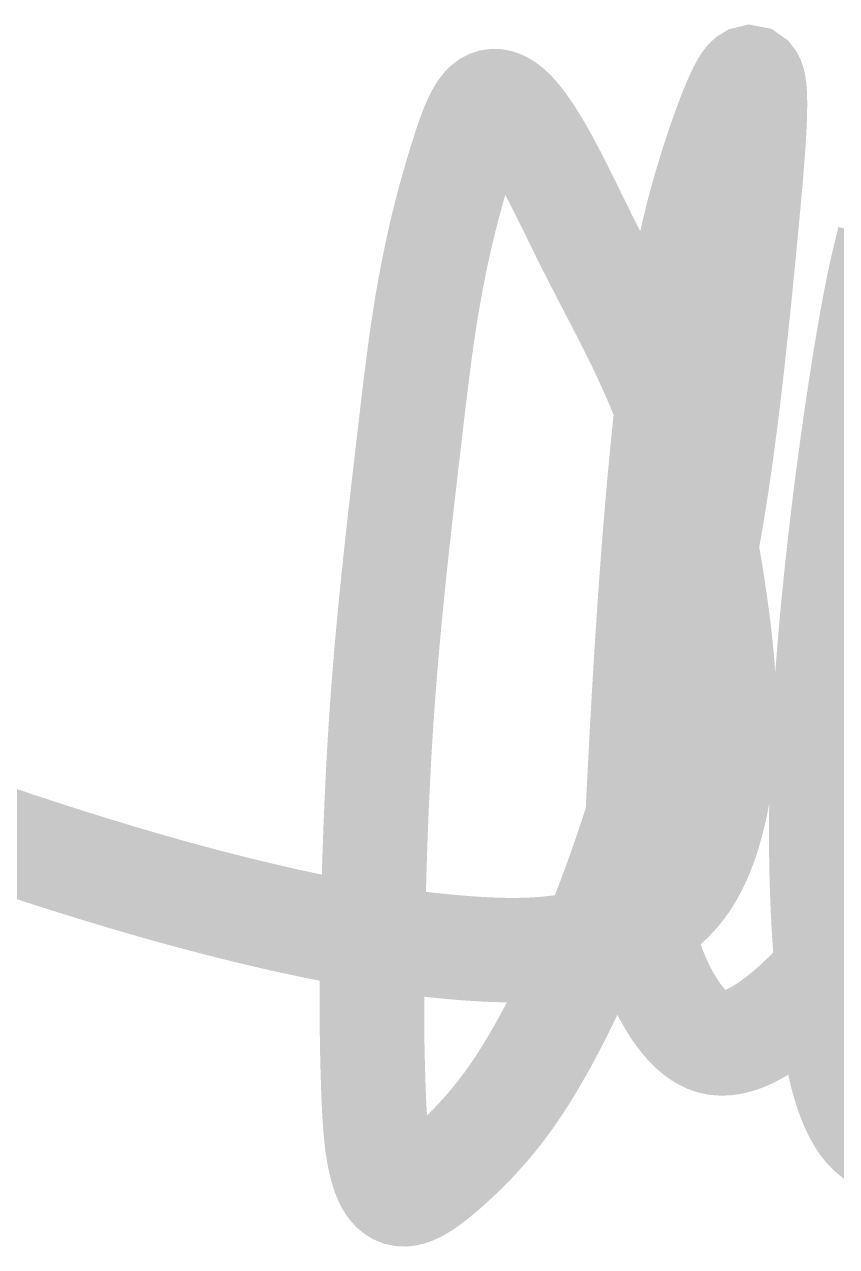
# Model space of a CAD drawing. Header units: millimetres. Extents: x -295047 to 263296, y -724756 to -308748.
# Drawn here: x 60253.8 to 60389.8, y -355575.8 to -355371.1 of the extents above; entities that cross this region are included whole.
import ezdxf
from ezdxf.enums import TextEntityAlignment as Align

# ---------------------------------------------------------------- set-up
doc = ezdxf.new("R2010")
doc.units = ezdxf.units.MM
doc.header["$MEASUREMENT"] = 0
for name, color, linetype, lineweight in [('ISO', 153, 'Continuous', 13), ('LC ISO', 153, 'Continuous', 13), ('LC Net thay', 7, 'Continuous', 25), ('LC Text1', 3, 'Continuous', 20)]:
    doc.layers.add(name, color=color, linetype=linetype, lineweight=lineweight)
doc.styles.add('Khungten', font='VHAVAN.TTF', dxfattribs={"width": 0.9, "height": 5000})
doc.styles.add('Title', font='VHBLACK.TTF', dxfattribs={"width": 0.8})

# ---------------------------------------------------------------- blocks, each defined once
blk = doc.blocks.new('Mr. Giang')
at = {"layer": 'LC ISO', "const_width": 50}
for points in [[(2805.722058610476, 241.5912439557005), (2807.452546414045, 240.9911020826099), (2809.183537327362, 240.3924752910421), (2810.915037710401, 239.7953817372472), (2812.647053923124, 239.1998395774339), (2814.379592325511, 238.6058669678675), (2816.112659277528, 238.0134820647703), (2817.846261139146, 237.4227030243644), (2819.580404270337, 236.833548002901), (2821.315095031062, 236.246035156589), (2823.0503397813, 235.6601826416784), (2824.786144881022, 235.076008614406), (2826.522516690194, 234.4935312309946), (2828.25946156878, 233.9127686476671), (2829.996985876764, 233.3337390206874), (2831.735095974107, 232.7564605062651), (2833.473798220781, 232.1809512606361), (2835.213098976758, 231.6072294400516), (2836.953004602006, 231.0353132007193), (2838.693521456496, 230.4652206988766), (2840.434655900197, 229.8969700907743), (2842.176414293079, 229.3305795326203), (2843.918802995112, 228.7660671806806), (2845.661828366266, 228.2034511911482), (2847.405496766514, 227.6427497202888), (2849.149814555827, 227.0839809243243), (2850.89478809417, 226.5271629594926), (2852.640423741514, 225.972313982015), (2854.386727857832, 225.4194521481433), (2856.133706803093, 224.8685956140846), (2857.881366937267, 224.3197625360908), (2859.629714620322, 223.7729710703839), (2861.37875621223, 223.2282393732156), (2863.128498072962, 222.6855856007929), (2864.878946562488, 222.1450279093821), (2866.630108040775, 221.6065844551767), (2868.381988867795, 221.070273394442), (2870.134595403523, 220.5361128834001), (2871.887934007919, 220.004121078274), (2873.642011040964, 219.474316135314), (2875.396832862619, 218.9467162107434), (2877.15240583286, 218.421339460798), (2878.908736311656, 217.8982040417152), (2880.665830658972, 217.3773281097177), (2882.423695234785, 216.8587298210412), (2884.182336399062, 216.3424273319228), (2885.941760511775, 215.8284387985995), (2887.70197393289, 215.316782377294), (2889.462983022382, 214.8074762242564), (2891.224794140217, 214.3005384956955), (2892.987413646368, 213.7959873478622), (2894.750847900802, 213.293840936979), (2896.515103263492, 212.7941174192819), (2898.28018609441, 212.296834951023), (2900.046102753519, 211.8020116884099), (2901.812859600797, 211.309665787679), (2903.580462996208, 210.8198154050678), (2905.348919299727, 210.3324786968265), (2907.118234871319, 209.847673819164), (2908.888416070961, 209.3654189283159), (2910.659469258614, 208.8857321805349), (2912.431400794257, 208.4086317320274), (2914.204217037854, 207.9341357390454), (2915.977924349376, 207.4622623578115), (2917.752529088799, 206.9930297445757), (2919.528037616085, 206.5264560555468), (2921.304456291205, 206.0625594469764), (2923.081791474138, 205.6013580750854), (2924.860049524845, 205.1428700961264), (2926.639236803299, 204.6871136663064), (2928.419359669471, 204.2341069418769), (2930.20042448333, 203.7838680790602), (2931.306760779757, 203.5057164750386), (2933.765398115911, 202.8917898453047), (2935.549296845576, 202.4500597512729), (2937.334123353994, 202.0112968497681), (2939.11986735249, 201.5755725548936), (2940.906518552394, 201.1429582807941), (2942.694066665035, 200.713525441572), (2944.482501401747, 200.2873454513869), (2946.271812473847, 199.8644897243274), (2948.061989592668, 199.4450296745389), (2949.853022469548, 199.0290367161516), (2951.644900815802, 198.6165822632686), (2953.437614342768, 198.2077377300498), (2955.231152761768, 197.8025745305975), (2957.025505784136, 197.4011640790423), (2958.820663121198, 197.0035777895156), (2960.616614484289, 196.6098870761481), (2962.413349584726, 196.2201633530426), (2964.210858133843, 195.8344780343451), (2966.009129842973, 195.4529025341856), (2967.808154423445, 195.0755082666808), (2969.607921586578, 194.7023666459481), (2971.408421043709, 194.3335490861327), (2973.209642506163, 193.9691270013516), (2975.011575685268, 193.6091718057209), (2976.814210292358, 193.2537549133862), (2978.617536038757, 192.9029477384502), (2980.421542635794, 192.5568216950727), (2982.226219794802, 192.2154481973406), (2984.031557227102, 191.8788986594009), (2985.83754464403, 191.5472444953838), (2987.644171756911, 191.2205571194206), (2989.451428277073, 190.8989079456138), (2991.259303915844, 190.5823683880944), (2993.067788384558, 190.2710098610074), (2994.876871394543, 189.9649037784697), (2996.686542657123, 189.664121554598), (2998.496791883626, 189.3687346035241), (3000.307608785384, 189.0788143393783), (3002.118983073726, 188.7944321762921), (3003.930904459977, 188.5156595283674), (3005.743362655475, 188.2425678097639), (3007.556347371537, 187.9752284345849), (3009.369848319498, 187.713712816946), (3011.183855210686, 187.4580923710075), (3012.998357756427, 187.2084385108724), (3014.813345668056, 186.9648226506703), (3016.628808656893, 186.7273162045191), (3018.444736434271, 186.4959905865641), (3020.26111871152, 186.2709172109218), (3022.07794519997, 186.0521674917084), (3023.895205610944, 185.83981284307), (3025.712889655774, 185.6339246791237), (3027.53098704579, 185.434574413985), (3029.349487492319, 185.2418334618003), (3031.168380706687, 185.0557732366721), (3032.98765640023, 184.8764651527444), (3034.807304284266, 184.7039806241358), (3036.627314070133, 184.5383910649762), (3038.44767546916, 184.3797678893968), (3040.268378192668, 184.2281825115002), (3042.089411951991, 184.0837063454464), (3044.588596914215, 183.8971688425247), (3045.732433301621, 183.8163929356329), (3047.554429290421, 183.6940939254102), (3049.376789270782, 183.5802010970943), (3051.199548479585, 183.4754071081043), (3053.022742153717, 183.3804046159023), (3054.846405530058, 183.2958862778769), (3056.67057384549, 183.2225447514916), (3058.495282336899, 183.1610726941789), (3060.320566241163, 183.1121627633428), (3062.14646079517, 183.0765076164453), (3063.973001235798, 183.0547999109058), (3065.800222799931, 183.0477323041568), (3067.628160724448, 183.0559974536324), (3069.456850246239, 183.0802880167497), (3071.286326602181, 183.1212966509721), (3073.116625029161, 183.1797160137029), (3074.947780764054, 183.256238762376), (3076.779829043751, 183.3515575544385), (3078.612805105127, 183.4663650473096), (3080.446744185074, 183.6013538984361), (3082.281681520461, 183.7572167652232), (3084.117652348184, 183.934646305132), (3085.954691905118, 184.134335175582), (3087.792835428149, 184.3569760340058), (3089.632118154157, 184.6032615378224), (3091.472575320027, 184.8738843444933), (3093.314242162641, 185.1695371114234), (3095.157153918878, 185.4909124960454), (3097.031018958248, 185.8445167700416), (3098.846585024654, 186.2135712399626), (3100.691513255052, 186.6160508314642), (3102.53447700075, 187.0466424143559), (3104.373822744522, 187.5058464725691), (3106.207896969133, 187.9941634900216), (3108.035046157349, 188.5120939506604), (3109.853616791946, 189.0601383384017), (3111.661955355687, 189.6387971371934), (3113.458408331339, 190.2485708309374), (3115.241322201673, 190.889959903581), (3117.009043449459, 191.5634648390406), (3118.759918557462, 192.269586121249), (3120.492294008452, 193.0088242341527), (3122.204516285195, 193.7816796616543), (3123.894931870462, 194.5886528876859), (3125.561887247023, 195.4302443961937), (3127.203728897643, 196.3069546710956), (3128.818803305096, 197.2192841963227), (3130.40545695214, 198.1677334558083), (3131.962036321554, 199.152802933469), (3133.486887896099, 200.1749931132368), (3134.978358158544, 201.2348044790444), (3136.434793591666, 202.3327375148373), (3137.854540678222, 203.469292704504), (3139.235945900989, 204.6449705320058), (3140.577355742731, 205.8602714812752), (3141.877116686219, 207.1156960362138), (3143.633900944444, 208.9528754643453), (3144.345171737897, 209.7488406103533), (3145.511800069261, 211.126211097155), (3146.634497895559, 212.542142181546), (3147.714333812212, 213.9948944712563), (3148.752376414664, 215.4827285740438), (3149.749694298338, 217.0039050976534), (3150.707356058672, 218.5566846498281), (3151.626430291097, 220.1393278383118), (3152.507985591041, 221.7500952708494), (3153.353090553936, 223.3872475551847), (3154.162813775221, 225.0490452990605), (3154.938223850321, 226.733749110237), (3155.680389374665, 228.4396195964431), (3156.390378943694, 230.1649173654219), (3157.069261152834, 231.9079030249331), (3157.718104597517, 233.6668371827201), (3158.337977873176, 235.4399804465124), (3158.929949575247, 237.2255934240681), (3159.495088299152, 239.0219367231321), (3160.034462640328, 240.8272709514337), (3160.549141194208, 242.6398567167457), (3161.040192556226, 244.4579546267971), (3161.705218974949, 247.0710801134414), (3161.955664827193, 248.1037803495312), (3162.381776972686, 249.9290079311234), (3162.787331556108, 251.7554336644243), (3163.17262790121, 253.5830061628532), (3163.537965331753, 255.4116740398137), (3163.883643171512, 257.2413859087661), (3164.209960744232, 259.0720903830869), (3164.517217373679, 260.9037360762379), (3164.805712383622, 262.7362716016212), (3165.075745097812, 264.5696455726717), (3165.327614840008, 266.4038066027923), (3165.561620933983, 268.2387033054296), (3165.77806270349, 270.0742842939885), (3165.977239472288, 271.9104981818871), (3166.159450564141, 273.7472935825727), (3166.324995302811, 275.5846191094488), (3166.474173012056, 277.4224233759337), (3166.607283015641, 279.2606549954603), (3166.724624637329, 281.0992625814613), (3166.826497200871, 282.9381947473263), (3166.913200030037, 284.7774001065171), (3166.98503244858, 286.6168272724233), (3167.04229378027, 288.4564248584913), (3167.085283348861, 290.2961414781255), (3167.114300478119, 292.1359257447587), (3167.129644491804, 293.9757262718233), (3167.131614713669, 295.8154916727098), (3167.120510467489, 297.6551705608784), (3167.096631077016, 299.4947115497191), (3167.060275866009, 301.3340632526799), (3167.011744158235, 303.1731742831635), (3166.95133527745, 305.0119932546037), (3166.87934854742, 306.8504687804178), (3166.796083291901, 308.6885494740397), (3166.701838834659, 310.526183948872), (3166.59691449945, 312.3633208183484), (3166.481609610036, 314.1999086959017), (3166.356223490181, 316.0358961949352), (3166.221055463645, 317.8712319288821), (3166.076404854186, 319.7058645111607), (3165.922570985569, 321.5397425552034), (3165.759853181554, 323.3728146744141), (3165.5885507659, 325.2050294822407), (3165.408963062367, 327.0363355920722), (3165.221389394722, 328.8666816173697), (3165.026129086718, 330.6960161715239), (3164.823481462119, 332.5242878679668), (3164.613745844692, 334.3514453201308), (3164.397221558189, 336.1774371414204), (3164.174207926374, 338.0022119452682), (3163.94500427301, 339.8257183451072), (3163.709909921859, 341.6479049543551), (3163.469224196678, 343.4687203864164), (3163.223246421227, 345.2881132547238), (3162.972275919273, 347.1060321727093), (3162.71661201457, 348.922425753778), (3162.456554030886, 350.7372426113763), (3162.192401291978, 352.5504313589082), (3162.02001382327, 353.71889272486), (3161.652790705127, 356.1717593988351), (3161.377222660307, 357.9799272679688), (3161.097518390678, 359.7864910255702), (3160.81345122474, 361.5914967527728), (3160.524794490978, 363.3949905306538), (3160.231321517894, 365.1970184403172), (3159.932805633975, 366.9976265628692), (3159.629020167716, 368.7968609794), (3159.319738447607, 370.5947677710155), (3159.004733802146, 372.3913930188203), (3158.683779559821, 374.1867828038909), (3158.356649049135, 375.9809832073609), (3158.023115598566, 377.7740403102932), (3157.682952536615, 379.5660001938072), (3157.335933191776, 381.3569089389927), (3156.981830892542, 383.1468126269703), (3156.620418967402, 384.9357573388164), (3156.25147074485, 386.7237891556213), (3155.874759553386, 388.5109541585188), (3155.490058721495, 390.2972984285861), (3155.097141577671, 392.0828680469132), (3154.695781450411, 393.8677090946203), (3154.285751668205, 395.6518676527979), (3153.866825559545, 397.4353898025368), (3153.438776452929, 399.2183216249565), (3153.001377676847, 401.0007092011332), (3152.554402559785, 402.7825986121733), (3152.097624430246, 404.5640359391808), (3151.630816616724, 406.3450672632604), (3151.153752447703, 408.1257386655045), (3150.66620525168, 409.906096227003), (3150.167948357152, 411.6861860288609), (3149.658755092606, 413.4660541521837), (3149.138398786537, 415.2457466780625), (3148.606652767439, 417.0253096876019), (3148.063290363805, 418.8047892619073), (3147.508084904132, 420.5842314820692), (3147.166869264359, 421.6591390670221), (3146.361541364279, 424.1429206926288), (3145.770676708215, 425.9214423155371), (3145.16866485898, 427.6986972511473), (3144.55594800785, 429.4741415562156), (3143.932968346088, 431.2472312874547), (3143.300168064965, 433.0174225015924), (3142.65798935575, 434.7841712553555), (3142.006874409712, 436.5469336054865), (3141.347265418118, 438.3051656086978), (3140.679604572244, 440.0583233217453), (3140.004334063352, 441.805862801328), (3139.321896082719, 443.547240104187), (3138.632732821606, 445.281911287065), (3137.937286471286, 447.0093324066597), (3137.235999223033, 448.7289595197416), (3136.529313268106, 450.4402486829953), (3135.817670797784, 452.1426559531912), (3135.101514003333, 453.8356373870271), (3134.381285076015, 455.5186490412465), (3133.657426207114, 457.1911469725742), (3132.930379587889, 458.8525872377539), (3132.200587409608, 460.5024258934985), (3131.468491863546, 462.1401189965338), (3130.734535140972, 463.7651226036027), (3129.999159433153, 465.3768927714321), (3129.262806931355, 466.9748855567353), (3128.525919826854, 468.5585570162684), (3127.788940310914, 470.1273632067295), (3126.71513403326, 472.3870015030267), (3126.316445694957, 473.2182697194789), (3125.581244692467, 474.7406642245899), (3124.846144051059, 476.2498370603769), (3124.110563883434, 477.747721261689), (3123.373924302286, 479.2362498634057), (3122.635645420306, 480.7173559003777), (3121.895147350197, 482.1929724074831), (3121.151850204656, 483.6650324195865), (3120.405174096377, 485.1354689715521), (3119.654539138055, 486.6062150982452), (3118.899365442389, 488.0792038345293), (3118.139073122079, 489.5563682152836), (3117.37308228981, 491.0396412753445), (3116.60081305829, 492.5309560496042), (3115.821685540209, 494.0322455729134), (3115.035119848266, 495.5454428801508), (3114.240536095161, 497.072481006166), (3113.43735439358, 498.6152929858391), (3112.62499485623, 500.1758118540335), (3111.802877595803, 501.7559706455993), (3110.970422724998, 503.3577023954302), (3110.127050356505, 504.9829401383619), (3109.272180603028, 506.6336169092876), (3108.405233577258, 508.3116657430575), (3107.525629391893, 510.0190196745207), (3106.632788159636, 511.757611738586), (3105.726129993173, 513.5293749700741), (3104.805075005209, 515.3362424038928), (3103.869043308432, 517.1801470748637), (3102.917455015548, 519.0630220178941), (3101.949730239246, 520.9868002678198), (3100.965289092223, 522.9534148595201), (3099.963551687179, 524.9647988278439), (3098.605981150717, 527.7074876923566), (3097.905951853428, 529.1292107511597), (3096.850044555952, 531.2808008147467), (3095.777270385498, 533.4718148412508), (3094.688693110048, 535.696366475381), (3093.585376497584, 537.9485693618601), (3092.468384316084, 540.2225371454274), (3091.338780333532, 542.5123834707911), (3090.197628317916, 544.812221982703), (3089.045992037209, 547.1161663258589), (3087.884935259398, 549.4183301449955), (3086.715521752463, 551.712827084852), (3085.538815284391, 553.9937707901357), (3084.355879623153, 556.2552749055723), (3083.167778536745, 558.4914530758974), (3081.975575793134, 560.6964189458217), (3080.780335160318, 562.8642861600963), (3079.583120406265, 564.9891683634173), (3078.384995298966, 567.065179200521), (3077.187023606399, 569.0864323161466), (3075.990269096544, 571.0470413549879), (3074.79579553739, 572.9411199617971), (3073.60466669691, 574.7627817812988), (3072.417946343095, 576.5061404582002), (3071.23669824392, 578.1653096372559), (3070.061986167371, 579.7344029631586), (3068.894873881432, 581.2075340806466), (3067.736425154078, 582.5788166344439), (3066.587703753295, 583.8423642692885), (3065.449773447062, 584.9922906298893), (3064.323698003365, 586.022709360969), (3063.210541190186, 586.9277341072664), (3062.111366775503, 587.7014785135048), (3061.027238527304, 588.338056224407), (3059.959220213566, 588.8315808846969), (3058.908375602276, 589.1761661390979), (3057.875768461407, 589.3659256323485), (3056.862462558949, 589.3949730091429), (3055.869521662881, 589.2574219142475), (3054.898009541185, 588.9473859923576), (3053.948989961842, 588.4589788881956), (3052.600336519055, 587.4080058088869), (3052.122632331683, 586.924054020973), (3051.246309799306, 585.8776791912715), (3050.393637343899, 584.6625789185098), (3049.563659085174, 583.2945080619018), (3048.75541914285, 581.7892214807332), (3047.967961636629, 580.162474034234), (3047.200330686231, 578.4300205816608), (3046.451570411361, 576.6076159822571), (3045.720724931741, 574.7110150952942), (3045.006838367071, 572.7559727799869), (3044.308954837077, 570.7582438956208), (3043.62611846146, 568.7335833014256), (3042.690870219154, 565.8753399373363), (3042.301791057615, 564.6659243827887), (3041.658859989153, 562.6447616037881), (3041.028393063415, 560.6342458345057), (3040.41021174276, 558.6341899730967), (3039.804137489528, 556.6444069176746), (3039.209991766064, 554.6647095663521), (3038.627596034709, 552.6949108172576), (3038.056771757814, 550.734823568532), (3037.497340397719, 548.7842607182741), (3036.949123416774, 546.8430351646409), (3036.411942277323, 544.9109598057448), (3035.885618441708, 542.9878475396988), (3035.369973372273, 541.073511264631), (3034.864828531369, 539.1677638786825), (3034.370005381336, 537.2704182799666), (3033.88532538452, 535.3812873666118), (3033.410610003268, 533.500184036744), (3032.945680699921, 531.6269211884771), (3032.490358936827, 529.7613117199533), (3032.044466176329, 527.9031685292848), (3031.607823880776, 526.0523045145994), (3031.180253512507, 524.208532574025), (3030.761576533874, 522.3716656056883), (3030.351614407215, 520.5415165077179), (3029.950188594879, 518.7178981782256), (3029.557120559209, 516.9006235153399), (3029.172231762553, 515.0895054172022), (3028.795343667257, 513.2843567819248), (3028.42627773566, 511.4849905076222), (3028.064855430107, 509.6912194924358), (3027.710898212949, 507.9028566344928), (3027.364227546526, 506.1197148318921), (3027.02466489319, 504.341606982804), (3026.692031715277, 502.568345985313), (3026.366149475136, 500.7997447375614), (3026.046839635111, 499.0356161376615), (3025.73392365755, 497.2757730837561), (3025.427223004798, 495.5200284739709), (3025.126559139191, 493.7681952064073), (3024.831753523089, 492.0200861792189), (3024.542627618825, 490.2755142905204), (3024.259002888745, 488.534292438425), (3023.9807007952, 486.7962335210734), (3023.707542800532, 485.0611504365791), (3023.439350367083, 483.3288560830701), (3023.175944957203, 481.5991633586878), (3022.917148033234, 479.8718851615307), (3022.66278105752, 478.1468343897416), (3022.412665492408, 476.4238239414324), (3022.166622800245, 474.7026667147454), (3021.924474443374, 472.9831756078084), (3021.686041884137, 471.2651635187198), (3021.451146584885, 469.5484433456215), (3021.219610007955, 467.8328279866409), (3020.991253615698, 466.1181303398914), (3020.765898870458, 464.4041633035145), (3020.543367234578, 462.6907397756234), (3020.323480170406, 460.9776726543457), (3020.106059140286, 459.2647748378086), (3019.890925606561, 457.5518592241397), (3019.67790103158, 455.8387387114663), (3019.466806877682, 454.1252261979021), (3019.257464607217, 452.4111345815739), (3019.049695682525, 450.6962767606097), (3018.843321565958, 448.9804656331365), (3018.638163719856, 447.2635140972818), (3018.434043606566, 445.5452350511733), (3018.23078268843, 443.8254413929243), (3018.028202427799, 442.1039460206612), (3017.826124287012, 440.3805618325273), (3017.624369728413, 438.6551017266208), (3017.422760214354, 436.9273786010828), (3017.221117207175, 435.1972053540417), (3016.925906186462, 432.6630839127483), (3016.817022204563, 431.7287654792798), (3016.614333603648, 429.9902397714641), (3016.411231506471, 428.2488348534072), (3016.207754620946, 426.5045712279505), (3016.003941654988, 424.7574693979051), (3015.799831316514, 423.0075498660968), (3015.59546231345, 421.2548331353943), (3015.390873353713, 419.4993397085944), (3015.186103145218, 417.7410900885528), (3014.981190395886, 415.9801047780942), (3014.776173813633, 414.2164042800449), (3014.57109210638, 412.4500090972304), (3014.365983982045, 410.6809397325052), (3014.160888148545, 408.9092166886959), (3013.955843313798, 407.1348604686132), (3013.750888185723, 405.3578915751122), (3013.546061472241, 403.578330511018), (3013.341401881267, 401.7961977791573), (3013.136948120726, 400.0115138823834), (3012.932738898527, 398.2242993234947), (3012.728812922592, 396.4345746053453), (3012.525208900843, 394.6423602307603), (3012.321965541192, 392.8476767025813), (3012.119121551566, 391.0505445236324), (3011.91671563988, 389.2509841967552), (3011.714786514044, 387.449016224761), (3011.513372881989, 385.6446611105033), (3011.312513451628, 383.8379393568092), (3011.112246930875, 382.0288714664894), (3010.912612027656, 380.2174779424128), (3010.713647449889, 378.4037792873907), (3010.515391905486, 376.58779600425), (3010.317884102366, 374.7695485958301), (3010.121162748456, 372.949057564971), (3009.92526655167, 371.1263434144984), (3009.730234219924, 369.3014266472386), (3009.536104461137, 367.474327766032), (3009.342915983228, 365.645067273704), (3009.150707494118, 363.8136656730945), (3008.959517701719, 361.9801434670302), (3008.769385313956, 360.1445211583357), (3008.580349038749, 358.3068192498665), (3008.392447584008, 356.4670582444342), (3008.205719657658, 354.625258644878), (3008.020203967614, 352.7814409540246), (3007.8359392218, 350.9356256747279), (3007.652964128127, 349.0878333097855), (3007.471317394517, 347.2380843620519), (3007.291037728889, 345.3863993343526), (3007.112163839162, 343.5327987295278), (3006.934734433253, 341.6773030504037), (3006.758788219077, 339.8199327998061), (3006.584363904562, 337.9607084805745), (3006.411500197617, 336.0996505955498), (3006.240235806163, 334.2367796475433), (3006.070609438119, 332.3721161393952), (3005.90265980141, 330.5056805739595), (3005.736425603942, 328.6374934540343), (3005.571945553641, 326.7675752824735), (3005.409258358427, 324.8959465621025), (3005.248402726212, 323.0226277957482), (3005.089417364919, 321.1476394862497), (3004.932340982468, 319.2710021364479), (3004.777212286773, 317.3927362491542), (3004.624069985754, 315.5128623272228), (3004.472952787332, 313.6314008734652), (3004.32389939942, 311.748372390722), (3004.176948529942, 309.8637973818332), (3004.032138886814, 307.9776963496242), (3003.889509177953, 306.0900897969214), (3003.749098111283, 304.2009982265642), (3003.610944394714, 302.3104421413942), (3003.538233851794, 301.3020424793303), (3003.34153340969, 298.5250802756007), (3003.210269680563, 296.6304859270014), (3003.081275427701, 294.7347990341859), (3002.954531511497, 292.8381576387515), (3002.830018792345, 290.9406997822801), (3002.70771813063, 289.0425635063694), (3002.587610386749, 287.1438868526158), (3002.469676421085, 285.244807862588), (3002.353897094026, 283.3454645778688), (3002.240253265973, 281.445995040069), (3002.128725797305, 279.5465372907573), (3002.019295548424, 277.6472293715449), (3001.911943379702, 275.7482093239861), (3001.806650151551, 273.8496151897057), (3001.703396724345, 271.9515850102584), (3001.602163958479, 270.054256827256), (3001.502932714343, 268.1577686822653), (3001.40568385233, 266.2622586168987), (3001.310398232822, 264.3678646727253), (3001.21705671622, 262.47472489134), (3001.125640162906, 260.5829773143269), (3001.036129433272, 258.6927599832832), (3000.948505387712, 256.8042109397903), (3000.862748886611, 254.9174682254316), (3000.778840790359, 253.0326698817899), (3000.69676195935, 251.1499539504767), (3000.616493253974, 249.2694584730738), (3000.538015534619, 247.39132149115), (3000.46130966167, 245.515681046303), (3000.386356495529, 243.6426751801284), (3000.313136896572, 241.7724419341959), (3000.241631725205, 239.9051193501153), (3000.171821841805, 238.040845469471), (3000.103688106768, 236.1797583338297), (3000.037211380481, 234.3219959848038), (2999.972372523338, 232.4676964639756), (2999.909152395727, 230.6169978129129), (2999.847531858039, 228.7700380732423), (2999.787491770659, 226.926955286503), (2999.729012993985, 225.0878874943354), (2999.672076388401, 223.2529727382782), (2999.616662814302, 221.4223490599579), (2999.562753132075, 219.5961545009423), (2999.510328202107, 217.7745271028148), (2999.459368884796, 215.9576049071858), (2999.409856040528, 214.1455259556238), (2999.361770529688, 212.3384282897122), (2999.315093212678, 210.5364499510613), (2999.269804949878, 208.7397289812549), (2999.225886601681, 206.9484034218603), (2999.183319028474, 205.162611314475), (2999.142083090654, 203.3824907006958), (2999.102159648609, 201.6081796221051), (2999.063529562722, 199.8398161202868), (2999.026173693393, 198.0775382368362), (2998.990072901006, 196.3214840133371), (2998.955208045954, 194.5717914913711), (2998.921559988624, 192.8285987125365), (2998.88910958941, 191.0920437184149), (2998.857837708699, 189.3622645506039), (2998.827725206885, 187.6393992506858), (2998.798752944348, 185.9235858602296), (2998.77090178149, 184.2149624208605), (2998.744152578697, 182.5136669741316), (2998.718486196359, 180.8198375616553), (2998.693883494863, 179.1336122249998), (2998.6703253346, 177.4551290057768), (2998.647792575969, 175.7845259455531), (2998.625698913174, 174.0771856433465), (2998.605752194013, 172.4672030548194), (2998.586367826213, 170.8187984106281), (2998.568259850201, 169.1748499254813), (2998.551575140767, 167.533480364847), (2998.536460572693, 165.892812494239), (2998.523063020775, 164.2509690791389), (2998.5115293598, 162.6060728850449), (2998.502006464559, 160.9562466774688), (2998.49464120984, 159.2996132218792), (2998.489580470432, 157.634295283803), (2998.486971121124, 155.958415628709), (2998.486960036706, 154.2700970220939), (2998.48969409197, 152.5674622294703), (2998.495320161701, 150.8486340163214), (2998.503985120688, 149.1117351481304), (2998.515835843729, 147.3548883904227), (2998.531019205603, 145.5762165086832), (2998.549682081105, 143.7738422683935), (2998.57197134502, 141.9458884350525), (2998.598033872144, 140.0904777741559), (2998.628016537262, 138.2057330512176), (2998.662066215161, 136.2897770317056), (2998.70032978063, 134.3407324811323), (2998.74295410847, 132.356722164994), (2998.790086073457, 130.3358688487752), (2998.841872550386, 128.2762952979728), (2998.898460414048, 126.1761242780989), (2998.959996539224, 124.0334785546227), (2999.026627800713, 121.8464808930557), (2999.098501073304, 119.6132540588949), (2999.175370165874, 117.3432515377558), (2999.258960944843, 115.0024506292877), (2999.350216655246, 112.6320916374067), (2999.452040984725, 110.2298850293512), (2999.566944554955, 107.8048719922505), (2999.697437987638, 105.3660937132738), (2999.846031904453, 102.9225913795641), (3000.015236927085, 100.4834061782496), (3000.207563677229, 98.05757929650017), (3000.425522776559, 95.6541519214451), (3000.671624846775, 93.28216524025441), (3000.948380509552, 90.9506604400417), (3001.258300386586, 88.66867870797805), (3001.603895099563, 86.44526123121983), (3001.987675270163, 84.28944919688072), (3002.41215152008, 82.2102837921318), (3002.879834470999, 80.2168062041292), (3003.393234744603, 78.3180576199866), (3003.954862962582, 76.52307922687535), (3004.567229746623, 74.84091221195214), (3005.232845718411, 73.28059776232931), (3005.954221499636, 71.85117706519321), (3006.733867711981, 70.56169130765693), (3007.574294977137, 69.42118167689136), (3008.478013916788, 68.43868936003915), (3009.447535152619, 67.62325554422773), (3010.48536930632, 66.98392141662822), (3011.594026999575, 66.52972816438299), (3012.776018854074, 66.26971697463412), (3014.124088931643, 66.21676355107806), (3015.368528659383, 66.3649057121479), (3016.773542986369, 66.71393641223037), (3018.240100071042, 67.24300385333476), (3019.759400880655, 67.93508929926696), (3021.32264638245, 68.77317401384937), (3022.921037543681, 69.74023926088827), (3024.545775331598, 70.81926630423422), (3026.188060713451, 71.99323640767926), (3027.839094656483, 73.24513083504525), (3029.490078127945, 74.55793085015404), (3031.13221209509, 75.91461771681148), (3032.756697525171, 77.29817269886775), (3033.861142015156, 78.25822768494325), (3035.921103012688, 80.08431013882208), (3037.455862643428, 81.47545365655483), (3038.959786678754, 82.86537966646571), (3040.433599783209, 84.2543734868785), (3041.878026621349, 85.64272043615867), (3043.293791857725, 87.03070583265861), (3044.681620156881, 88.4186149947015), (3046.042236183368, 89.80673324065413), (3047.376364601741, 91.19534588886768), (3048.684730076546, 92.58473825766569), (3049.968057272335, 93.97519566542886), (3051.227070853663, 95.36700343049404), (3052.46249548507, 96.76044687120054), (3053.675055831114, 98.15581130589817), (3054.86547655634, 99.55338205294072), (3056.034482325302, 100.9534444306644), (3057.182797802549, 102.356283757436), (3058.31114765263, 103.7621853515935), (3059.420256540097, 105.1714345314882), (3060.5108491295, 106.584316615458), (3061.583650085387, 108.0011169218695), (3062.639384072312, 109.4221207690595), (3063.678775754818, 110.8476134753666), (3064.70254979746, 112.2778803591418), (3065.711430864791, 113.7132067387519), (3066.706143621359, 115.1538779325338), (3067.687412731711, 116.6001792588261), (3068.655962860401, 118.0523960359943), (3069.612518671976, 119.5108135823766), (3070.557804830988, 120.9757172163248), (3071.492546001988, 122.4473922561757), (3072.417466849523, 123.9261240202821), (3073.333292038149, 125.41219782701), (3074.240746232407, 126.9058989946829), (3075.140554096859, 128.4075128416664), (3076.033440296041, 129.9173246862846), (3076.920129494514, 131.4356198469177), (3077.571569137152, 132.5627946700774), (3078.677576174704, 134.4986545517), (3079.548882323229, 136.0434122415332), (3080.41527157836, 137.5968016571199), (3081.276752844443, 139.1586690498412), (3082.133335025821, 140.7288606710341), (3082.985027026837, 142.3072227720506), (3083.831837751833, 143.893601604243), (3084.673776105161, 145.4878434189765), (3085.510850991153, 147.0897944675899), (3086.343071314159, 148.6993010014493), (3087.170445978525, 150.3162092718908), (3087.992983888592, 151.9403655302969), (3088.810693948704, 153.5716160279896), (3089.623585063207, 155.2098070163347), (3090.431666136439, 156.8547847466859), (3091.234946072751, 158.5063954703933), (3092.033433776485, 160.1644854388238), (3092.827138151983, 161.8289009033149), (3093.616068103591, 163.4994881152184), (3094.400232535648, 165.1760933258866), (3095.179640352503, 166.858562786685), (3095.954300458498, 168.5467427489662), (3096.724221757977, 170.2404794640673), (3097.489413155283, 171.9396191833548), (3098.249883554764, 173.6440081581798), (3099.005641860761, 175.3534926398951), (3099.756696977613, 177.0679188798528), (3100.503057809673, 178.7871331294032), (3101.244733261278, 180.5109816399145), (3101.981732236774, 182.2393106627083), (3102.714063640503, 183.9719664491668), (3103.441736376816, 185.7087952506399), (3104.164759350052, 187.4496433184661), (3104.88314146455, 189.1943569039979), (3105.596891624661, 190.9427822586154), (3106.306018734726, 192.6947656336412), (3107.010531699091, 194.4501532804417), (3107.710439422097, 196.2087914503695), (3108.405750808087, 197.9705263947762), (3109.096474761411, 199.735204365013), (3109.782620186403, 201.502671612433), (3110.46419598742, 203.272774388401), (3111.141211068792, 205.0453589442563), (3111.81367433487, 206.8202715313488), (3112.48159469, 208.5973584010462), (3113.144981038522, 210.3764658046995), (3113.803842284783, 212.1574399936464), (3114.458187333121, 213.9401272192541), (3115.108025087889, 215.7243737328725), (3115.753364453423, 217.51002578587), (3116.394214334069, 219.2969296295684), (3117.030583634171, 221.0849315153343), (3117.66248125807, 222.87387769452), (3118.28991611012, 224.6636144184909), (3118.912897094651, 226.4539879385854), (3119.53143311602, 228.2448445061687), (3120.14553307856, 230.0360303725795), (3120.755205886623, 231.8273917891829), (3121.360460444552, 233.6187750073312), (3121.961305656683, 235.4100262783623), (3122.557750427363, 237.2009918536428), (3123.149803660944, 238.9915179845379), (3123.73747426176, 240.781450922371), (3124.320771134164, 242.5706369185225), (3124.89970318249, 244.3589222243309), (3125.474279311089, 246.1461530911471), (3126.0445084243, 247.9321757703234), (3126.610399426469, 249.7168365132263), (3127.171961221944, 251.4999815712068), (3127.729202715062, 253.2814571956034), (3128.282132810169, 255.0611096377819), (3128.830760411613, 256.8387851490941), (3129.375094423731, 258.6143299808776), (3129.915143750871, 260.3875903845134), (3130.450917297378, 262.1584126113381), (3130.982423967595, 263.9266429127041), (3131.509672665864, 265.6921275399634), (3132.032672296531, 267.454712744482), (3132.551431763937, 269.2142447775976), (3133.065959972429, 270.9705698906619), (3133.576265826348, 272.7235343350416), (3134.08235823004, 274.4729843620881), (3134.584246087849, 276.2187662231389), (3135.081938304118, 277.9607261695751), (3135.57544378319, 279.6987104527192), (3136.06477142941, 281.4325653239378), (3136.549930147127, 283.1621370345967), (3137.030928840671, 284.8872718360203), (3137.507776414403, 286.6078159795871), (3137.980481772652, 288.3236157166368), (3138.449053819772, 290.0345172985343), (3138.913501460102, 291.7403669766178), (3139.373833597985, 293.4410110022386), (3139.83005913777, 295.1362956267776), (3140.282186983797, 296.8260671015579), (3140.730226040409, 298.5101716779459), (3141.174185211954, 300.1884556072932), (3141.614073402772, 301.860765140952), (3142.049899517207, 303.5269465302738), (3142.481672459604, 305.186846026611), (3142.909401134309, 306.8403098813297), (3143.333094445662, 308.4871843457523), (3143.752761298013, 310.1273156712743), (3144.168410595697, 311.7605501092193), (3144.559081890156, 313.3036842900455), (3144.98769892463, 315.0057926544495), (3145.391392580133, 316.6179239988439), (3145.791176138623, 318.2233839772089), (3146.187093528365, 319.8224286134666), (3146.579188677632, 321.4153139315815), (3146.967505514693, 323.0022959554901), (3147.352087967816, 324.5836307091425), (3147.732979965272, 326.1595742164894), (3148.11022543533, 327.7303825014516), (3148.483868306264, 329.2963115879945), (3148.85395250634, 330.8576175000535), (3149.220521963823, 332.4145562615658), (3149.583620606993, 333.9673838964947), (3149.94329236411, 335.5163564287778), (3150.299581163452, 337.0617298823641), (3150.652530933285, 338.6037602811754), (3151.002185601877, 340.1427036491772), (3151.348589097501, 341.6788160103194), (3151.691785348421, 343.2123533885241), (3152.031818282911, 344.7435718077557), (3152.368731829245, 346.2727272919496), (3152.702569915687, 347.8000758650569), (3153.033376470504, 349.3258735510145), (3153.36119542197, 350.8503763737563), (3153.686070698359, 352.3738403572627), (3154.008046227933, 353.8965215254411), (3154.327165938964, 355.4186759022561), (3154.643473759723, 356.9405595116431), (3154.957013618476, 358.462428377539), (3155.2678294435, 359.9845385239223), (3155.575965163059, 361.5071459747004), (3155.881464705425, 363.0305067538382), (3156.184371998865, 364.5548768852717), (3156.484730971652, 366.0805123929512), (3156.782585552051, 367.6076693008131), (3157.077979668339, 369.136603632807), (3157.370957248781, 370.6675714128836), (3157.661562221648, 372.2008286649793), (3157.949838515208, 373.7366314130443), (3158.235830057732, 375.2752356810143), (3158.519580777493, 376.8168974928396), (3158.801134602751, 378.3618728724571), (3159.080535461785, 379.9104178438305), (3159.357827282861, 381.4627884308824), (3159.63305399425, 383.019240657577), (3159.906259524221, 384.5800305478354), (3160.177487801044, 386.1454141256232), (3160.446782752989, 387.7156474148908), (3160.714188308322, 389.2909864395451), (3160.979748395322, 390.8716872235794), (3161.243506942244, 392.4580057908876), (3161.505507877375, 394.0501981654619), (3161.765795128972, 395.6485203712102), (3162.02441262531, 397.2532284321119), (3162.281404294656, 398.8645783720738), (3162.53681406528, 400.4828262150609), (3162.790685865458, 402.1082279850231), (3163.043063623451, 403.7410397058974), (3163.293991267531, 405.3815174016191), (3163.543512725972, 407.0299170961382), (3163.791671927039, 408.6864948134206), (3164.038512799003, 410.3515065773726), (3164.284079270134, 412.0252084119738), (3164.528415268704, 413.7078563411455), (3164.771564722979, 415.3997063888528), (3165.013571561233, 417.1010145790167), (3165.254479711732, 418.812036935603), (3165.494333102743, 420.5330294825329), (3165.733175662541, 422.264248243771), (3165.971051319397, 424.0059492432674), (3166.208004001575, 425.7583885049441), (3166.444077637349, 427.5218220527514), (3166.679316154985, 429.2965059106399), (3166.913763482756, 431.0826961025602), (3167.14746354893, 432.8806486524475), (3167.380460281777, 434.6906195842385), (3167.612797609571, 436.512864921897), (3167.844519460573, 438.3476406893605), (3168.075669763059, 440.1952029105642), (3168.3062924453, 442.0558076094723), (3168.536431435561, 443.9297108099924), (3168.766130662114, 445.8171685361189), (3168.995434053228, 447.7184368117584), (3169.224385537169, 449.6337716608616), (3169.453029042217, 451.5634291073919), (3169.681408496632, 453.5076651752726), (3169.909567828689, 455.4667358884678), (3170.137550966654, 457.4408972708994), (3170.365401838802, 459.4304053465314), (3170.593164373394, 461.4355161393011), (3170.82088249871, 463.456485673143), (3171.048600143007, 465.493569972009), (3171.276361234571, 467.5470250598624), (3171.504209701657, 469.6171069606117), (3171.732189472546, 471.7040716982351), (3171.960344475498, 473.8081752966548), (3172.188718638792, 475.9296737798354), (3172.41735589069, 478.0688231716984), (3172.646300159463, 480.2258794961943), (3172.875595373386, 482.4010987772881), (3173.105285460726, 484.5947370389006), (3173.335414349746, 486.8070503049836), (3173.566025968728, 489.0382945994857), (3173.797164245932, 491.2887259463445), (3174.028873109629, 493.5586003695101), (3174.261196488095, 495.8481738929319), (3174.494178309589, 498.1577025405329), (3174.727862502394, 500.4874423362908), (3174.962292994768, 502.8376493041138), (3175.197513714987, 505.2085794679813), (3175.433568591319, 507.600488851814), (3175.670501552036, 510.0136334795625), (3175.908356525404, 512.4482693751777), (3176.147177439692, 514.9046525625956), (3176.387008223174, 517.3830390657661), (3176.627892804118, 519.8836849086251), (3176.86987511079, 522.4068461151239), (3177.11299907147, 524.9527787092115), (3177.357308614414, 527.5217387148255), (3177.602847667905, 530.1139821559148), (3177.800399401619, 532.2068958260436), (3178.097475675303, 535.3677370783066), (3178.345342339559, 538.0230654990193), (3178.592208893861, 540.6904097164722), (3178.837025519296, 543.3644364882532), (3179.078742396951, 546.0398125719807), (3179.316309707914, 548.7112047252281), (3179.548677633274, 551.3732797056132), (3179.774796354121, 554.020704270738), (3179.993616051534, 556.6481451781933), (3180.204086906615, 559.2502691855941), (3180.40515910044, 561.8217430505304), (3180.595782814099, 564.3572335306053), (3180.774908228685, 566.8514073834212), (3180.941485525278, 569.2989313665676), (3181.094464884969, 571.6944722376611), (3181.232796488851, 574.0326967543049), (3181.355430518004, 576.3082716740732), (3181.461317153523, 578.5158637545978), (3181.54940657649, 580.6501397534532), (3181.618648967996, 582.7057664282711), (3181.667994509126, 584.677410536626), (3181.69639338097, 586.5597388361202), (3181.702795764616, 588.3474180843721), (3181.68615184115, 590.0351150389547), (3181.645411791664, 591.6174964575009), (3181.579525797241, 593.089229097599), (3181.48744403897, 594.4449797168377), (3181.368116697939, 595.6794150728194), (3181.220493955237, 596.7872019231627), (3181.04352599195, 597.7630070254552), (3180.836162989168, 598.6014971372999), (3180.597355127978, 599.2973390163008), (3180.326052589462, 599.8451994200459), (3180.021205554719, 600.2397451061524), (3179.68176420483, 600.4756428322239), (3179.306678720884, 600.5475593558338), (3178.873719866737, 600.4409257209859), (3178.445825044668, 600.1799317716075), (3177.960936431625, 599.7417712083061), (3177.442316529988, 599.1430181490084), (3176.892048486689, 598.3910112479432), (3176.312215448665, 597.4930891592953), (3175.704900562852, 596.4565905372929), (3175.072186976184, 595.288854036136), (3174.416157835601, 593.9972183100524), (3173.738896288038, 592.5890220132412), (3173.042485480425, 591.0716037999173), (3172.329008559707, 589.4523023242932), (3171.600548672811, 587.7384562405698), (3170.859188966678, 585.9374042029744), (3170.107012588243, 584.0564848657066), (3169.34610268444, 582.1030368829661), (3168.578542402207, 580.0843989089956), (3167.80641488848, 578.00790959798), (3167.031803290191, 575.8809076041475), (3166.256790754282, 573.7107315816977), (3165.483460427684, 571.5047201848295), (3164.713895457337, 569.2702120677861), (3163.95017899017, 567.0145458847528), (3163.194394173124, 564.7450602899576), (3162.448624153133, 562.4690939376001), (3161.714952077135, 560.1939854818936), (3160.995461092065, 557.9270735770374), (3160.292234344859, 555.6756968772754), (3159.60735498245, 553.4471940367919), (3158.996003835709, 551.4259570386689), (3158.300406410314, 549.0863602950105), (3157.679605551772, 546.9594457621511), (3157.079905796159, 544.8669313416183), (3156.500709602121, 542.8075890263401), (3155.941419428285, 540.7801908092603), (3155.401437733292, 538.7835086832779), (3154.880166975769, 536.8163146413383), (3154.377009614357, 534.8773806763688), (3153.891368107688, 532.9654787812844), (3153.422644914395, 531.0793809490283), (3152.970242493116, 529.2178591725005), (3152.533563302482, 527.3796854446596), (3152.112009801131, 525.5636317584042), (3151.704984447693, 523.7684701066792), (3151.311889700805, 521.9929724824126), (3150.932128019105, 520.235910878519), (3150.56510186122, 518.4960572879277), (3150.210213685792, 516.7721837035813), (3149.866865951449, 515.0630621183809), (3149.534461116827, 513.3674645252693), (3149.212401640567, 511.6841629171752), (3148.900089981298, 510.0119292870276), (3148.596928597653, 508.3495356277415), (3148.30231994827, 506.6957539322454), (3148.015666491781, 505.0493561934682), (3147.736370686821, 503.4091144043393), (3147.463834992027, 501.7738005578016), (3147.197461866029, 500.142186646741), (3146.93665376747, 498.5130446641288), (3146.680813154973, 496.8851466028519), (3146.429342487181, 495.2572644558675), (3146.181644222725, 493.6281702160902), (3145.937120820242, 491.9966358764488), (3145.619972364948, 489.8492931353673), (3145.455240240066, 488.7214043468927), (3145.217094841033, 487.0761399447819), (3144.980725555478, 485.4256891971658), (3144.746122389419, 483.7701076133308), (3144.513275348882, 482.1094507026217), (3144.282174439879, 480.4437739743404), (3144.052809668428, 478.7731329377888), (3143.825171040554, 477.0975831022973), (3143.599248562274, 475.4171799771667), (3143.375032239604, 473.731979071714), (3143.152512078569, 472.0420358952691), (3142.931678085178, 470.3474059571202), (3142.712520265458, 468.648144766582), (3142.495028625422, 466.9443078329865), (3142.2791931711, 465.2359506656481), (3142.0650039085, 463.5231287738546), (3141.852450843646, 461.8058976669519), (3141.641523982555, 460.0843128542259), (3141.432213331243, 458.3584298449937), (3141.224508895736, 456.6283041485848), (3141.018400682054, 454.8939912743155), (3140.813878696201, 453.1555467314741), (3140.610932944213, 451.4130260293898), (3140.4095534321, 449.6664846773646), (3140.209730165881, 447.9159781847295), (3140.011453151581, 446.1615620607997), (3139.814712395212, 444.403291814863), (3139.6194979028, 442.641222956264), (3139.425799680354, 440.8754109942907), (3139.233607733901, 439.1059114382579), (3139.042912069458, 437.3327797974968), (3138.853702693044, 435.5560715813238), (3138.665969610678, 433.775842299025), (3138.479702828379, 431.992147459932), (3138.294892352164, 430.2050425733607), (3138.111528188055, 428.4145831486118), (3137.92960034207, 426.6208246950167), (3137.749098820223, 424.8238227218774), (3137.57001362854, 423.0236327384942), (3137.392334773038, 421.2203102542131), (3137.216052259735, 419.4139107783206), (3137.041156094649, 417.6044898201334), (3136.867636283803, 415.7921028889813), (3136.695482833209, 413.9768054941524), (3136.524685748892, 412.1586531449912), (3136.355235036867, 410.3377013507845), (3136.187120703158, 408.514005620863), (3136.020332753777, 406.6876214645292), (3135.85486119475, 404.8586043910973), (3135.690696032093, 403.0270099098998), (3135.527827271818, 401.1928935302086), (3135.366244919957, 399.3563107613826), (3135.205938982522, 397.5173171127095), (3135.046899465529, 395.6759680935056), (3134.889116375005, 393.8323192131005), (3134.73257971696, 391.9864259807827), (3134.577279497418, 390.1383439058818), (3134.423205722397, 388.2881284976996), (3134.270348397918, 386.4358352655663), (3134.118697529999, 384.5815197187839), (3133.968243124654, 382.7252373666688), (3133.818975187907, 380.8670437185368), (3133.670883725779, 379.0069942837032), (3133.523958744284, 377.1451445714558), (3133.378190249443, 375.2815500911545), (3133.233568247273, 373.4162663520712), (3133.090082743797, 371.5493488635367), (3132.947723745027, 369.6808531348677), (3132.806481256995, 367.8108346753788), (3132.666345285702, 365.939348994359), (3132.527305837183, 364.0664516011513), (3132.389352917448, 362.1921980050736), (3132.252476532515, 360.3166437153979), (3132.116666688414, 358.4398442414825), (3131.981913391151, 356.5618550926163), (3131.848206646747, 354.6827317781151), (3131.715536461229, 352.8025298073082), (3131.583892840611, 350.9213046894836), (3131.453265790909, 349.0391119339723), (3131.323645318148, 347.156007050089), (3131.195021428342, 345.2720455471367), (3131.067384127514, 343.387282934445), (3130.94072342168, 341.5017747213013), (3130.815029316854, 339.6155764170371), (3130.690291819064, 337.7287435309669), (3130.566500934332, 335.8413315724071), (3130.443646668666, 333.9533960506599), (3130.321719028086, 332.0649924750417), (3130.200708018618, 330.1761763548529), (3130.080603646274, 328.2870031994399), (3129.961395917077, 326.3975285180884), (3129.843074837047, 324.5078078201299), (3129.725630412204, 322.6178966148651), (3129.609052648557, 320.7278504116117), (3129.493331552138, 318.8377247196839), (3129.378457128958, 316.9475750483988), (3129.264419385039, 315.0574569070578), (3129.151208326394, 313.1674258049775), (3129.038813959052, 311.2775372514872), (3128.927226289022, 309.3878467558756), (3128.816435322334, 307.4984098274859), (3128.706431064994, 305.6092819756071), (3128.597203523032, 303.7205187095535), (3128.48874270246, 301.8321755386572), (3128.381038609302, 299.9443079722186), (3128.274081249574, 298.0569715195542), (3128.167860629292, 296.1702216899663), (3128.062366754481, 294.2841139927843), (3127.957589631158, 292.3987039373249), (3127.853519265334, 290.5140470328756), (3127.750145663045, 288.6301987887799), (3127.647458830296, 286.7472147143411), (3127.54544877311, 284.8651503188599), (3127.444105497501, 282.9840611116533), (3127.3434190095, 281.1040026020501), (3127.243379315114, 279.2250302993536), (3127.143976420369, 277.3471997128788), (3127.045200331283, 275.4705663519424), (3126.947041053872, 273.5951857258458), (3126.849488594157, 271.7211133439191), (3126.752532958157, 269.8484047154498), (3126.656164151889, 267.9771153497833), (3126.560372181374, 266.1073007562208), (3126.465147052629, 264.2390164440786), (3126.370478771678, 262.3723179226575), (3126.276357344531, 260.5072607012749), (3126.182772777215, 258.6439002892458), (3126.089715075746, 256.7822921958865), (3125.997174246144, 254.9224919305277), (3125.919289817997, 253.350733899392), (3125.813810903135, 251.2085197056787), (3125.723903429433, 249.3543812558174), (3125.636218983203, 247.5021279258863), (3125.55155817996, 245.6517480297951), (3125.470721635232, 243.8032298815111), (3125.394509964534, 241.9565617949876), (3125.323723783403, 240.1117320841756), (3125.259163707349, 238.2687290630147), (3125.201630351898, 236.4275410454725), (3125.151924332576, 234.5881563454862), (3125.110846264904, 232.7505632770236), (3125.079196764402, 230.9147501540083), (3125.057776446593, 229.0807052904078), (3125.047385927005, 227.2484170001747), (3125.048825821151, 225.417873597248), (3125.062896744565, 223.5890633955936), (3125.090399312759, 221.7619747091508), (3125.132134141266, 219.9365958518862), (3125.1889018456, 218.1129151377242), (3125.261503041284, 216.2909208806321), (3125.350738343845, 214.4706013945624), (3125.457408368809, 212.6519449934671), (3125.582313731687, 210.8349399912863), (3125.726255048013, 209.0195747019854), (3125.890032933298, 207.2058374394895), (3126.074448003078, 205.3937165177795), (3126.280300872869, 203.5832002507937), (3126.508392158191, 201.7742769524712), (3126.75952247457, 199.9669349367788), (3127.034492437529, 198.1611625176689), (3127.334102662591, 196.35694800908), (3127.659153765275, 194.5542797249654), (3128.010446361105, 192.7531459792773), (3128.388781065607, 190.9535350859831), (3128.794958494299, 189.1554353590066), (3129.229779262707, 187.3588351123003), (3129.694043986352, 185.5637226598465), (3130.188553280753, 183.7700863155546), (3130.714107761443, 181.9779143934052), (3131.271508043935, 180.1871952073379), (3131.861554743756, 178.3979170713046), (3132.485048476427, 176.6100682992584), (3133.142789857474, 174.8236372051521), (3133.835579502413, 173.038612102924), (3134.564218026771, 171.2549813065268), (3135.32950604607, 169.4727331299277), (3136.132244175833, 167.6918558870651), (3136.973233031584, 165.9123378918915), (3137.85327322884, 164.1341674583604), (3138.616791214766, 162.6538695105306), (3139.733342879636, 160.5840326279399), (3140.733356593007, 158.8217762484745), (3141.772619494342, 157.0789033121842), (3142.85054562993, 155.3637468983374), (3143.96654904606, 153.6846400862032), (3145.120043789027, 152.0499159550934), (3146.31044390513, 150.4679075842756), (3147.537163440653, 148.9469480530341), (3148.799616441892, 147.495370440651), (3150.097216955144, 146.1215078264092), (3151.429379026692, 144.8336932895779), (3152.795516702835, 143.6402599094543), (3154.195044029868, 142.5495407653205), (3155.627375054079, 141.5698689364605), (3157.091923821763, 140.7095775021425), (3158.58810437921, 139.9769995416642), (3160.115330772715, 139.3804681343082), (3160.976446269652, 139.1110692590831), (3163.259562057634, 138.6216520508789), (3164.872506631831, 138.4554764384016), (3166.509215507312, 138.4235374605408), (3168.167083041625, 138.5197938743001), (3169.843503592325, 138.7382044367411), (3171.535871516961, 139.072727904882), (3173.241581173087, 139.5173230357699), (3174.958026918259, 140.0659485864512), (3176.682603110019, 140.7125633139594), (3178.41270410593, 141.4511259753263), (3180.145724263531, 142.2755953275858), (3181.879057940386, 143.1799301277835), (3183.610099494045, 144.1580891329664), (3185.336243282054, 145.2040311001541), (3187.054883661966, 146.311714786378), (3188.763414991338, 147.4750989487002), (3190.459231627715, 148.6881423441388), (3192.139727928658, 149.9448037297546), (3193.80229825171, 151.2390418625521), (3195.444336954431, 152.564815499592), (3197.063238394365, 153.916083397908), (3198.656396929068, 155.2868043145465), (3199.801300660452, 156.2959318283937), (3201.756103124495, 158.0644643164415), (3203.261298455462, 159.4668283830824), (3204.737243180439, 160.8779331410843), (3206.184377553877, 162.2976630373414), (3207.603141830254, 163.7259025188187), (3208.993976264022, 165.1625360324098), (3210.357321109646, 166.6074480250522), (3211.693616621594, 168.0605229436965), (3213.00330305432, 169.521645235237), (3214.286820662294, 170.9906993466244), (3215.544609699978, 172.4675697247663), (3216.777110421833, 173.9521408166001), (3217.984763082326, 175.4442970690619), (3219.168007935911, 176.9439229290614), (3220.327285237061, 178.4509028435481), (3221.463035240236, 179.9651212594303), (3222.575698199893, 181.486462623646), (3223.665714370503, 183.0148113831012), (3224.733524006524, 184.5500519847637), (3225.77956736242, 186.0920688755257), (3226.804284692656, 187.6407465023241), (3227.808116251689, 189.1959693120817), (3228.791502293988, 190.7576217517502), (3229.754883074014, 192.3255882682223), (3230.698698846231, 193.8997533084493), (3231.623389865101, 195.4800013193542), (3232.529396385086, 197.0662167478587), (3233.417158660654, 198.6582840408999), (3234.287116946256, 200.2560876453865), (3235.139711496368, 201.8595120082685), (3235.975382565443, 203.4684415764553), (3236.794570407953, 205.0827607968969), (3237.597715278357, 206.7023541164868), (3238.385257431112, 208.3271059821778), (3239.15763712069, 209.9569008408906), (3239.915294601547, 211.5916231395489), (3240.65867012815, 213.2311573250886), (3241.388203954964, 214.8753878444325), (3242.104336336446, 216.5241991445027), (3242.807507527064, 218.1774756722364), (3243.498157781279, 219.835101874556), (3244.176727353549, 221.4969621983841), (3244.843656498343, 223.1629410906423), (3245.499385470125, 224.8329229982822), (3246.144354523351, 226.5067923682128)], [(3245.894496792851, 522.9641988065302), (3245.42119846877, 521.1174011644525), (3244.961445857763, 519.2941371886334), (3244.514749467506, 517.4931937538643), (3244.080619805678, 515.7133577349357), (3243.658567379953, 513.9534160066532), (3243.248102698011, 512.2121554437929), (3242.848736267522, 510.4883629211613), (3242.459978596167, 508.7808253135485), (3242.081340191624, 507.0883294957457), (3241.712331561566, 505.4096623425435), (3241.352463213673, 503.7436107287476), (3241.001245655617, 502.0889615291495), (3240.658189395079, 500.4445016185393), (3240.322804939732, 498.8090178717086), (3239.994602797254, 497.1812971634478), (3239.67309347532, 495.5601263685633), (3239.35778748161, 493.9442923618448), (3239.048195323796, 492.3325820180846), (3238.743827509557, 490.7237822120723), (3238.444194546571, 489.1166798185995), (3238.14880694251, 487.510061712472), (3237.857175205054, 485.9027147684807), (3237.568809841883, 484.2934258614154), (3237.283221360667, 482.6809818660683), (3236.999920269081, 481.0641696572304), (3236.718417074807, 479.4417761097066), (3236.438222285522, 477.8125880982877), (3236.253184763642, 476.7295631034185), (3235.880005338659, 474.5295212556066), (3235.601689347168, 472.8750344910775), (3235.323926834873, 471.2120935112484), (3235.046742893584, 469.5408508424184), (3234.770162615112, 467.8614590109296), (3234.494211091266, 466.174070543066), (3234.218913413849, 464.4788379651425), (3233.944294674677, 462.7759138035002), (3233.670379965549, 461.06545058441), (3233.397194378285, 459.347600834213), (3233.124763004684, 457.6225170792101), (3232.853110936559, 455.8903518457132), (3232.582263265724, 454.1512576600505), (3232.312245083976, 452.4053870485068), (3232.043081483127, 450.6528925374109), (3231.774797554993, 448.8939266530743), (3231.507418391373, 447.1286419217975), (3231.240969084084, 445.3571908699077), (3230.975474724925, 443.5797260237045), (3230.710960405715, 441.7963999095151), (3230.447451218257, 440.0073650536388), (3230.184972254363, 438.212773982403), (3229.923548605832, 436.4127792220941), (3229.663205364486, 434.607533299052), (3229.403967622121, 432.7971887395633), (3229.145860470556, 430.9818980699543), (3228.888909001596, 429.1618138165389), (3228.633138307047, 427.3370885056315), (3228.378573478718, 425.5078746635304), (3228.125239608425, 423.6743248165623), (3227.873161787966, 421.8365914910285), (3227.622365109152, 419.9948272132414), (3227.372874663798, 418.1491845095282), (3227.124715543705, 416.2998159061743), (3226.877912840685, 414.4468739295225), (3226.632491646548, 412.5905111058559), (3226.3884770531, 410.730879961518), (3226.145894152154, 408.8681330227927), (3225.904768035513, 407.0024228160084), (3225.665123794988, 405.133901867464), (3225.426986522388, 403.2627227034871), (3225.190381309521, 401.3890378503768), (3224.955333248192, 399.5129998344471), (3224.721867430218, 397.6347611820248), (3224.4900089474, 395.7544744193955), (3224.259782891551, 393.8722920729012), (3224.031214354477, 391.9883666688263), (3223.80432842799, 390.1028507335129), (3223.579150203894, 388.2158967932465), (3223.355704773999, 386.3276573743543), (3223.134017230115, 384.438285003135), (3222.91411266405, 382.5479322059027), (3222.696016167612, 380.656751508985), (3222.479752832613, 378.7648954386954), (3222.265347750855, 376.8725165213185), (3222.052826014154, 374.9797672831965), (3221.842212714309, 373.0868002506143), (3221.633532943138, 371.193767949914), (3221.426811792445, 369.3008229073802), (3221.222074354042, 367.4081176493402), (3221.019345719731, 365.5158047020943), (3220.818650981328, 363.6240365919838), (3220.658135233743, 362.0973541322782), (3220.423464240207, 359.8427030140062), (3220.229025289384, 357.9532657417442), (3220.036725880062, 356.0646579490083), (3219.846593511274, 354.1768837334167), (3219.658655682048, 352.2899471925148), (3219.472939891416, 350.403852423921), (3219.289473638404, 348.5186035252101), (3219.108284422045, 346.634204593971), (3218.929399741371, 344.7506597278078), (3218.752847095401, 342.8679730242809), (3218.578653983176, 340.9861485810082), (3218.40684790372, 339.1051904955505), (3218.237456356064, 337.2251028655256), (3218.070506839235, 335.345889788494), (3217.906026852264, 333.4675553620597), (3217.744043894183, 331.5901036837966), (3217.584585464019, 329.7135388513094), (3217.427679060799, 327.8378649621874), (3217.273352183561, 325.9630861140041), (3217.121632331325, 324.0892064043505), (3216.972547003126, 322.2162299308291), (3216.826123697994, 320.3441607910297), (3216.682389914957, 318.4730030825123), (3216.541373153044, 316.6027609028953), (3216.403100911283, 314.7334383497393), (3216.267600688705, 312.8650395206626), (3216.134899984343, 310.9975685132389), (3216.00502629722, 309.1310294250443), (3215.878007126373, 307.2654263536816), (3215.753869970827, 305.4007633967553), (3215.63264232961, 303.5370446518107), (3215.514351701755, 301.6742742164806), (3215.399025586292, 299.8124561883254), (3215.286691482245, 297.9515946649344), (3215.177376888651, 296.0916937439113), (3215.071109304535, 294.2327575228455), (3214.967916228926, 292.3747900992971), (3214.867825160856, 290.5177955708843), (3214.770863599357, 288.6617780351817), (3214.677059043453, 286.8067415897938), (3214.586438992174, 284.9526903322805), (3214.499030944552, 283.0996283602454), (3214.414862399615, 281.2475597712781), (3214.333960856397, 279.3964886629817), (3214.256353813919, 277.546419132903), (3214.182068771222, 275.6973552786735), (3214.111133227323, 273.8493011978546), (3214.04357468126, 272.0022609880494), (3213.979420632059, 270.1562387468332), (3213.918698578753, 268.3112385718091), (3213.861436020365, 266.467264560553), (3213.807660455934, 264.6243208106671), (3213.757399384483, 262.7824114197271), (3213.71068030504, 260.9415404853225), (3213.667530716639, 259.1017121050422), (3213.627978118309, 257.2629303764896), (3213.592050009078, 255.4251993972256), (3213.559773887975, 253.5885232648538), (3213.531177254034, 251.752906076963), (3213.506287606278, 249.9183519311432), (3213.48513244374, 248.0848649249834), (3213.467739265448, 246.2524491560583), (3213.454135570437, 244.4211087219713), (3213.444348857729, 242.5908477203127), (3213.43840662636, 240.7616702486558), (3213.436336375355, 238.9335804046059), (3213.438165603744, 237.1065822857369), (3213.443921810555, 235.2806799896386), (3213.453632494824, 233.4558776138993), (3213.467325155579, 231.6321792561232), (3213.485027291843, 229.8095890138858), (3213.506766402651, 227.9881109847758), (3213.532569987032, 226.1677492663675), (3213.562465544015, 224.3485079562799), (3213.596480572626, 222.5303911520734), (3213.634642571901, 220.7134029513657), (3213.676979040869, 218.8975474517167), (3213.723517478553, 217.0828287507314), (3213.774285383987, 215.2692509459839), (3213.8293102562, 213.4568181350779), (3213.888619594221, 211.6455344155883), (3213.952240897086, 209.8354038851182), (3214.020201663813, 208.0264306412436), (3214.092529393441, 206.2186187815531), (3214.16925158499, 204.4119724036362), (3214.2503957375, 202.6064956050961), (3214.335989349997, 200.8021924835082), (3214.426059921509, 198.9990671364468), (3214.520634951064, 197.1971236615307), (3214.619741937696, 195.3963661563194), (3214.723408380433, 193.596798718432), (3214.831661778299, 191.7984254454289), (3214.944529630335, 190.0012504349124), (3215.062039435558, 188.205277784459), (3215.184218693004, 186.4105115916717), (3215.311094901705, 184.6169559541249), (3215.442695560687, 182.824614969423), (3215.579048168976, 181.033492735141), (3215.720180225611, 179.2435933488812), (3215.866119229612, 177.4549209082205), (3216.016892680014, 175.6674795107317), (3216.172528075845, 173.8812732540346), (3216.333052916137, 172.0963062357026), (3216.498494699917, 170.312582553326), (3216.668880926212, 168.530106304494), (3216.84423909406, 166.7488815867947), (3217.024596702481, 164.968912497819), (3217.209981250508, 163.190203135141), (3217.400420237174, 161.412757596364), (3217.595941161502, 159.6365799790636), (3217.796571522524, 157.8616743808436), (3218.002338819276, 156.0880448992919), (3218.213270550778, 154.3156956319702), (3218.429394216065, 152.5446306764962), (3218.650737314169, 150.7748541304587), (3218.877327344111, 149.0063700914194), (3219.10919180493, 147.2391826569948), (3219.346358195647, 145.4732959247612), (3219.6542646384, 143.2395133732446), (3219.83686520001, 141.9453791013565), (3220.09203294691, 140.182665341339), (3220.356781365509, 138.4196411427322), (3220.633542108813, 136.6553719909598), (3220.924746829819, 134.8889233714179), (3221.232827181547, 133.1193607695429), (3221.560214816986, 131.3457496707321), (3221.909341389158, 129.5671555604217), (3222.282638551057, 127.7826439240081), (3222.682537955695, 125.9912802469146), (3223.111471256076, 124.1921300145504), (3223.571870105207, 122.3842587123395), (3224.066166156087, 120.5667318256776), (3224.59679106173, 118.7386148400021), (3225.166176475138, 116.8989732407231), (3225.648995261488, 115.4249786183468), (3226.430883480685, 113.1850612820309), (3227.130770688886, 111.3241593229726), (3227.878599352332, 109.4759248425789), (3228.676553497641, 107.6520982236334), (3229.526817151444, 105.8644198489179), (3230.431574340367, 104.1246301012), (3231.39300909103, 102.444469363263), (3232.413305430056, 100.8356780178747), (3233.494647384078, 99.3099964478319), (3234.639218979716, 97.8791650358879), (3235.849204243594, 96.55492416482554), (3237.126787202345, 95.3490142174409), (3238.474151882581, 94.27317557648865), (3239.893482310935, 93.33914862475078), (3241.003113530626, 92.74042470147498), (3242.953682906719, 91.93733338190984), (3244.587109665571, 91.46951474492315), (3246.279949172696, 91.14809264711806)]]:
    blk.add_lwpolyline(points, dxfattribs=at)
blk = doc.blocks.new('lcdi KC')
at = {"layer": 'ISO', "xscale": 0.5, "yscale": 0.5, "zscale": 0.5}
blk.add_blockref('Mr. Giang', (37323.95851326306, -842.8215605093428), dxfattribs=at)
at = {"color": 7, "style": 'Khungten', "width": 0.8}
for tag, p in [('REVISION', (39498.75262445212, -10746.30395446718)), ('NGAYHT', (39546.07413610817, -11609.37091637403))]:
    blk.add_attdef(tag, text='', height=199.998925739526, dxfattribs=at).set_placement(p, align=Align.CENTER)
at = {"layer": 'LC Text1', "style": 'Title', "width": 1.485915225563207}
for tag, p, p2 in [('TENBANVE1', (36912.6576448679, -8885.760238945484), (40339.14494544267, -8885.760238945484)), ('TENBANVE2', (36912.6576448679, -9562.4655643329), (40339.14494544267, -9562.4655643329))]:
    blk.add_attdef(tag, text='', height=249.9999935159642, dxfattribs=at).set_placement(p, p2, align=Align.FIT)
at = {"layer": 'LC Text1', "style": 'Title', "width": 0.7}
blk.add_attdef('SOBANVE', text='', height=249.9999935159642, dxfattribs=at).set_placement((39561.98223525287, -13896.18071823567), align=Align.CENTER)

msp = doc.modelspace()

# ---------------------------------------------------------------- block references
at = {"layer": 'LC Net thay', "xscale": 0.7000000000000064, "yscale": 0.7000000000000064, "zscale": 0.7000000000000064}
msp.add_blockref('lcdi KC', (33135.77056252422, -355000.2570473377), dxfattribs=at)

doc.saveas('drawing.dxf')
